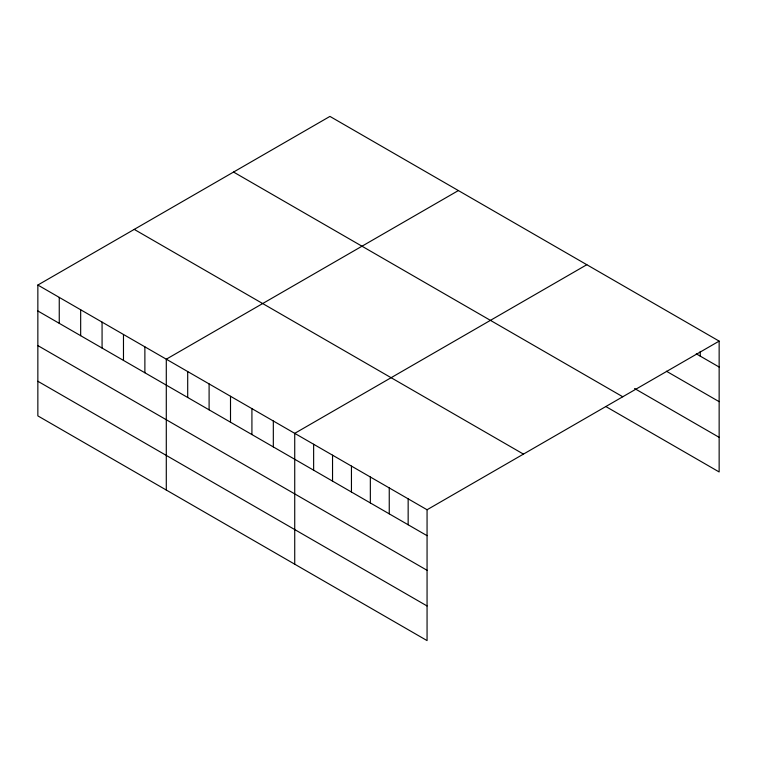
<?xml version="1.0" encoding="UTF-8"?>
<svg xmlns="http://www.w3.org/2000/svg" width="757" height="757" viewBox="0 0 757 757"><rect width="100%" height="100%" fill="white"/><g stroke="black" fill="none" stroke-linecap="round" stroke-linejoin="round"><path stroke-width="1.14" d="M37.85 285.039L427.062 509.754L427.062 640.592L37.85 415.886L37.85 285.039L329.938 116.408L719.15 341.114L719.15 471.961L605.723 406.471M458.382 190.556L166.294 359.197L166.294 490.044M586.817 264.713L294.728 433.354L294.728 564.192M427.062 509.754L719.15 341.114M696.27 353.831L719.15 367.041M666.415 371.223L719.15 401.664M634.574 388.511L719.15 437.338M233.553 172.057L622.765 396.763M134.235 229.39L523.447 454.105M37.85 310.976L427.062 535.682M37.85 345.589L427.062 570.305M37.85 381.263L427.062 605.969M700.244 351.418L700.244 356.131M408.155 498.835L408.155 524.771M389.249 487.924L389.249 513.852M370.343 477.005L370.343 502.941M351.447 466.094L351.447 492.022M332.541 455.175L332.541 481.111M313.635 444.264L313.635 470.192M273.324 420.987L273.324 446.923M251.92 408.629L251.92 434.565M230.507 396.271L230.507 422.207M209.102 383.913L209.102 409.84M187.698 371.555L187.698 397.482M144.88 346.838L144.88 372.766M123.476 334.48L123.476 360.408M102.072 322.122L102.072 348.05M80.668 309.755L80.668 335.692M59.254 297.397L59.254 323.334"/></g></svg>
